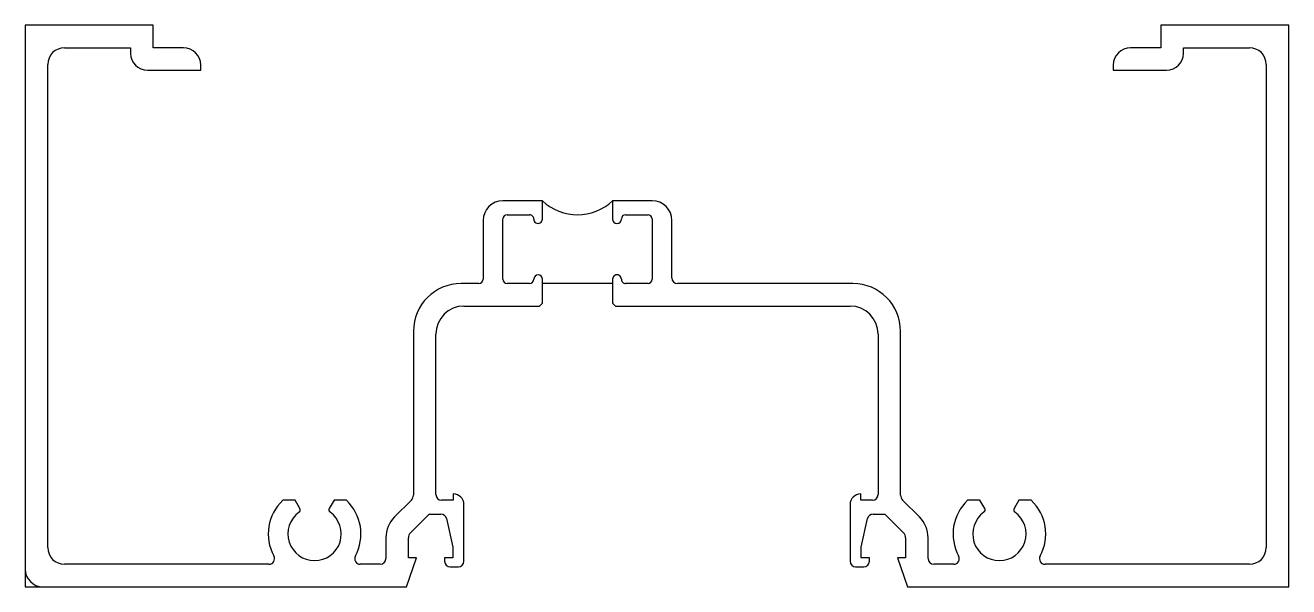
# Model space of a CAD drawing. Header units: inches. Extents: x 0 to 4.5, y 0 to 2.
import ezdxf

# ---------------------------------------------------------------- set-up
doc = ezdxf.new("R2010")
doc.units = ezdxf.units.IN
doc.header["$MEASUREMENT"] = 0

msp = doc.modelspace()

# ---------------------------------------------------------------- linework, layer by layer
for p, q in [((0.455, 2), (0, 2)), ((0, 2), (0, 0)), ((0.455, 1.92), (0.455, 2)), ((4.5, 2), (4.045, 2)), ((4.045, 2), (4.045, 1.92)), ((4.5, 0), (4.5, 2)), ((0.14, 1.92), (0.375, 1.92)), ((0.375, 1.92), (0.375, 1.9)), ((0.563, 1.92), (0.455, 1.92)), ((4.045, 1.92), (3.937, 1.92)), ((4.125, 1.9), (4.125, 1.92)), ((4.125, 1.92), (4.36, 1.92)), ((0.08, 0.14), (0.08, 1.86)), ((0.625, 1.84), (0.625, 1.858)), ((3.875, 1.858), (3.875, 1.84)), ((4.42, 1.86), (4.42, 0.14)), ((0.435, 1.84), (0.625, 1.84)), ((3.875, 1.84), (4.065, 1.84)), ((1.842, 1.375), (1.701, 1.375)), ((1.842, 1.3095), (1.842, 1.375)), ((2.233, 1.375), (2.092, 1.375)), ((2.092, 1.375), (2.092, 1.3095)), ((1.631, 1.305), (1.631, 1.095)), ((1.701, 1.095), (1.701, 1.31)), ((1.716, 1.325), (1.796, 1.325)), ((2.123, 1.3095), (2.123, 1.31)), ((2.138, 1.325), (2.218, 1.325)), ((2.233, 1.31), (2.233, 1.095)), ((2.303, 1.1), (2.303, 1.305)), ((1.616, 1.08), (1.5525, 1.08)), ((1.796, 1.08), (1.716, 1.08)), ((1.811, 1.0955), (1.811, 1.095)), ((1.842, 1.01), (1.842, 1.0955)), ((2.092, 1.08), (1.842, 1.08)), ((2.092, 1.0955), (2.092, 1.01)), ((2.218, 1.08), (2.138, 1.08)), ((2.9475, 1.08), (2.323, 1.08)), ((1.5625, 1), (1.832, 1)), ((1.832, 1), (1.842, 1.01)), ((2.092, 1.01), (2.102, 1)), ((2.102, 1), (2.9375, 1)), ((1.3825, 0.91), (1.3825, 0.3259)), ((1.4625, 0.3285), (1.4625, 0.9)), ((3.0375, 0.9), (3.0375, 0.3285)), ((3.1175, 0.3259), (3.1175, 0.91)), ((1.5245, 0.3305), (1.5245, 0.3085)), ((2.9755, 0.3085), (2.9755, 0.3305)), ((0.9612, 0.308), (0.9173, 0.308)), ((0.9782, 0.2785), (0.9612, 0.308)), ((1.0998, 0.308), (1.0828, 0.2785)), ((1.1437, 0.308), (1.0998, 0.308)), ((1.3752, 0.3083), (1.3153, 0.2485)), ((1.5245, 0.3085), (1.4825, 0.3085)), ((1.5625, 0.0905), (1.5625, 0.2925)), ((2.9375, 0.2925), (2.9375, 0.0905)), ((3.0175, 0.3085), (2.9755, 0.3085)), ((3.1847, 0.2485), (3.1248, 0.3083)), ((3.4002, 0.308), (3.3562, 0.308)), ((3.4172, 0.2785), (3.4002, 0.308)), ((3.5388, 0.308), (3.5218, 0.2785)), ((3.5827, 0.308), (3.5388, 0.308)), ((1.3719, 0.1919), (1.4386, 0.2585)), ((1.4386, 0.2585), (1.4805, 0.2585)), ((1.5001, 0.2427), (1.5225, 0.1405)), ((2.9775, 0.1405), (2.9999, 0.2427)), ((3.0195, 0.2585), (3.0614, 0.2585)), ((3.0614, 0.2585), (3.1281, 0.1919)), ((1.2846, 0.1742), (1.2846, 0.1)), ((1.3646, 0.1025), (1.3646, 0.1742)), ((1.5225, 0.1405), (1.5225, 0.1025)), ((2.9775, 0.1025), (2.9775, 0.1405)), ((3.1354, 0.1742), (3.1354, 0.1025)), ((3.2154, 0.1), (3.2154, 0.1742)), ((1.3575, 0), (1.3936, 0.1025)), ((1.3936, 0.1025), (1.3646, 0.1025)), ((1.5225, 0.1025), (1.4935, 0.1025)), ((1.4935, 0.1025), (1.4935, 0.0905)), ((3.0065, 0.1025), (2.9775, 0.1025)), ((3.0065, 0.0905), (3.0065, 0.1025)), ((3.1354, 0.1025), (3.1064, 0.1025)), ((3.1064, 0.1025), (3.1425, 0)), ((0.8678, 0.08), (0.14, 0.08)), ((1.2646, 0.08), (1.1932, 0.08)), ((1.5135, 0.0705), (1.5425, 0.0705)), ((2.9575, 0.0705), (2.9865, 0.0705)), ((3.3068, 0.08), (3.2354, 0.08)), ((4.36, 0.08), (3.6322, 0.08)), ((0, 0), (1.3575, 0)), ((3.1425, 0), (4.5, 0))]:
    msp.add_line(p, q)
for centre, radius, start, end in [((0.14, 1.86), 0.06, 90, 180), ((0.435, 1.9), 0.06, 180, 270), ((0.563, 1.858), 0.062, 360, 90), ((3.937, 1.858), 0.062, 90, 180), ((4.065, 1.9), 0.06, 270, 0), ((4.36, 1.86), 0.06, 0, 90), ((1.701, 1.305), 0.07, 90, 180), ((1.967, 1.5063), 0.1813, 226.3972, 313.6028), ((2.233, 1.305), 0.07, 360, 90), ((1.716, 1.31), 0.015, 90, 180), ((1.796, 1.31), 0.015, 359.0607, 90), ((1.8265, 1.3095), 0.0155, 179.0607, 0), ((2.1075, 1.3095), 0.0155, 180, 0), ((2.138, 1.31), 0.015, 90, 180), ((2.218, 1.31), 0.015, 360, 90), ((1.5525, 0.91), 0.17, 90, 180), ((1.616, 1.095), 0.015, 270, 0), ((1.716, 1.095), 0.015, 180, 270), ((1.796, 1.095), 0.015, 270, 0), ((1.8265, 1.0955), 0.0155, 0, 180), ((2.1075, 1.0955), 0.0155, 359.0607, 180), ((2.138, 1.095), 0.015, 179.0607, 270), ((2.218, 1.095), 0.015, 270, 0), ((2.323, 1.1), 0.02, 180, 270), ((2.9475, 0.91), 0.17, 0, 90), ((1.5625, 0.9), 0.1, 90, 180), ((2.9375, 0.9), 0.1, 360, 90), ((1.3575, 0.3259), 0.025, 314.9762, 0), ((1.4825, 0.3285), 0.02, 180, 270), ((1.5245, 0.2925), 0.038, 0, 90), ((2.9755, 0.2925), 0.038, 90, 180), ((3.0175, 0.3285), 0.02, 270, 0), ((3.1425, 0.3259), 0.025, 180, 225.0238), ((1.0305, 0.188), 0.165, 133.3418, 208.4034), ((0.9696, 0.2735), 0.01, 305.465, 30), ((1.0914, 0.2735), 0.01, 150, 234.535), ((1.0305, 0.188), 0.165, 331.5966, 46.6582), ((3.4695, 0.188), 0.165, 133.3418, 208.4034), ((3.4086, 0.2735), 0.01, 305.465, 30), ((3.5304, 0.2735), 0.01, 150, 234.535), ((3.4695, 0.188), 0.165, 331.5966, 46.6582), ((1.0305, 0.188), 0.095, 125.465, 54.535), ((1.3896, 0.1742), 0.105, 134.9762, 180), ((1.4805, 0.2385), 0.02, 12, 90), ((3.0195, 0.2385), 0.02, 90, 168), ((3.1104, 0.1742), 0.105, 360, 45.0238), ((3.4695, 0.188), 0.095, 125.465, 54.535), ((1.3896, 0.1742), 0.025, 135, 180), ((3.1104, 0.1742), 0.025, 0, 45), ((0.14, 0.14), 0.06, 180, 270), ((4.36, 0.14), 0.06, 270, 360), ((0.8678, 0.1), 0.02, 270, 28.4034), ((1.1932, 0.1), 0.02, 151.5966, 270), ((1.2646, 0.1), 0.02, 270, 360), ((1.5135, 0.0905), 0.02, 180, 270), ((1.5425, 0.0905), 0.02, 270, 360), ((2.9575, 0.0905), 0.02, 180, 270), ((2.9865, 0.0905), 0.02, 270, 0), ((3.2354, 0.1), 0.02, 180, 270), ((3.3068, 0.1), 0.02, 270, 28.4034), ((3.6322, 0.1), 0.02, 151.5966, 270), ((0.0625, 0.0625), 0.0625, 180, 270)]:
    msp.add_arc(centre, radius, start, end)

doc.saveas('drawing.dxf')
